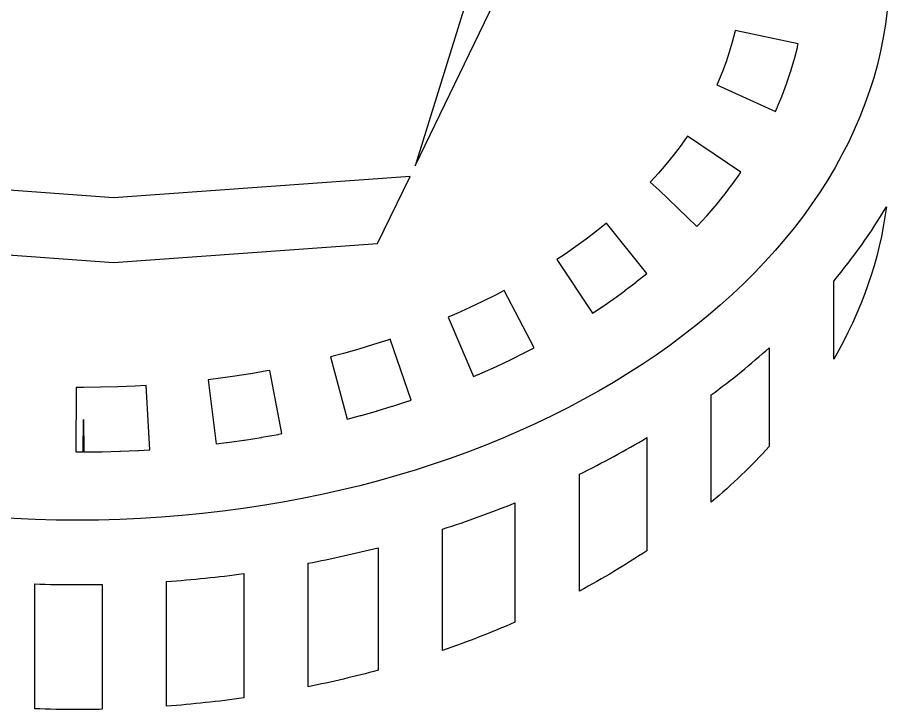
# Model space of a CAD drawing. Header units: centimetres. Extents: x -10 to 9.8, y -8 to 7.8.
# Drawn here: x -0.82 to 9.84, y -8.03 to 0.43 of the extents above; entities that cross this region are included whole.
import ezdxf

# ---------------------------------------------------------------- set-up
doc = ezdxf.new("R2010")
doc.units = ezdxf.units.CM
doc.header["$MEASUREMENT"] = 0
doc.layers.add('Layer 1', color=7, linetype='Continuous')

msp = doc.modelspace()

# ---------------------------------------------------------------- linework, layer by layer
at = {"layer": 'Layer 1'}
for points, knots in [([(-0.08644, 7.76177), (-2.86206, 7.76177), (-5.36823, 6.98014), (-7.15835, 5.74298), (-7.15835, 5.74298), (-8.94846, 4.50586), (-10.01046, 2.83988), (-10.01046, 1.02481), (-10.01046, 1.02481), (-10.01046, -0.79031), (-8.9485, -2.45624), (-7.15843, -3.69336), (-7.15843, -3.69336), (-5.36832, -4.93057), (-2.8621, -5.71211), (-0.08644, -5.71211), (-0.08644, -5.71211), (2.68931, -5.71211), (5.19552, -4.93061), (6.98563, -3.69344), (6.98563, -3.69344), (8.77574, -2.45623), (9.83787, -0.79034), (9.83787, 1.02473), (9.83787, 1.02473), (9.83787, 2.83985), (8.77574, 4.50582), (6.98563, 5.7429), (6.98563, 5.7429), (5.19552, 6.98011), (2.6893, 7.76173), (-0.08636, 7.76173), (-0.08636, 7.76173), (-0.08636, 7.76173), (-0.08644, 7.76177), (-0.08644, 7.76177)], [0, 0, 0, 0, 0.1, 0.1, 0.1, 0.1, 0.2, 0.2, 0.2, 0.2, 0.3, 0.3, 0.3, 0.3, 0.4, 0.4, 0.4, 0.4, 0.5, 0.5, 0.5, 0.5, 0.6, 0.6, 0.6, 0.6, 0.7, 0.7, 0.7, 0.7, 0.8, 0.8, 0.8, 0.8, 1, 1, 1, 1]), ([(-5.61635, 3.4684), (-5.61635, 3.4684), (-5.27281, 3.32516), (-5.27281, 3.32516), (-5.27281, 3.32516), (-5.27281, 3.32516), (-1.48537, 0.89207), (-1.48537, 0.89207), (-1.48537, 0.89207), (-1.48537, 0.89207), (-4.36544, 2.09293), (-4.36544, 2.09293), (-4.36544, 2.09293), (-4.36544, 2.09293), (-3.2498, -1.50914), (-3.2498, -1.50914), (-3.2498, -1.50914), (-3.2498, -1.50914), (0.3567, -1.77332), (0.3567, -1.77332), (0.3567, -1.77332), (0.3567, -1.77332), (3.97872, -1.51061), (3.97872, -1.51061), (3.97872, -1.51061), (3.97872, -1.51061), (3.58302, -2.32951), (3.58302, -2.32951), (3.58302, -2.32951), (3.58302, -2.32951), (0.35645, -2.56346), (0.35645, -2.56346), (0.35645, -2.56346), (0.35645, -2.56346), (-3.84348, -2.25584), (-3.84348, -2.25584), (-3.84348, -2.25584), (-3.84348, -2.25584), (-5.61631, 3.46846), (-5.61631, 3.46846), (-5.61631, 3.46846), (-5.61631, 3.46846), (-5.61635, 3.4684), (-5.61635, 3.4684)], [0, 0, 0, 0, 0.08333333, 0.08333333, 0.08333333, 0.08333333, 0.16666667, 0.16666667, 0.16666667, 0.16666667, 0.25, 0.25, 0.25, 0.25, 0.33333333, 0.33333333, 0.33333333, 0.33333333, 0.41666667, 0.41666667, 0.41666667, 0.41666667, 0.5, 0.5, 0.5, 0.5, 0.58333333, 0.58333333, 0.58333333, 0.58333333, 0.66666667, 0.66666667, 0.66666667, 0.66666667, 0.75, 0.75, 0.75, 0.75, 0.83333333, 0.83333333, 0.83333333, 0.83333333, 1, 1, 1, 1]), ([(6.36736, 3.46435), (6.36736, 3.46435), (6.33911, 3.3731), (6.33911, 3.3731), (6.33911, 3.3731), (6.33911, 3.3731), (4.04222, -1.37965), (4.04222, -1.37965), (4.04222, -1.37965), (4.04222, -1.37965), (5.11889, 2.09697), (5.11889, 2.09697), (5.11889, 2.09697), (5.11889, 2.09697), (2.70507, 1.10117), (2.70507, 1.10117), (2.70507, 1.10117), (2.70507, 1.10117), (2.35035, 1.80731), (2.35035, 1.80731), (2.35035, 1.80731), (2.35035, 1.80731), (6.36736, 3.46439), (6.36736, 3.46439), (6.36736, 3.46439), (6.36736, 3.46439), (6.36736, 3.46435), (6.36736, 3.46435)], [0, 0, 0, 0, 0.125, 0.125, 0.125, 0.125, 0.25, 0.25, 0.25, 0.25, 0.375, 0.375, 0.375, 0.375, 0.5, 0.5, 0.5, 0.5, 0.625, 0.625, 0.625, 0.625, 0.75, 0.75, 0.75, 0.75, 1, 1, 1, 1]), ([(7.95098, 0.27434), (7.95098, 0.27434), (8.72139, 0.10828), (8.72139, 0.10828), (8.72139, 0.10828), (8.72139, 0.10828), (8.71481, 0.078), (8.71481, 0.078), (8.71481, 0.078), (8.71481, 0.078), (8.71325, 0.07075), (8.71325, 0.07075), (8.71325, 0.07075), (8.71325, 0.07075), (8.71148, 0.06358), (8.71148, 0.06358), (8.71148, 0.06358), (8.71148, 0.06358), (8.6769, -0.07191), (8.6769, -0.07191), (8.6769, -0.07191), (8.6769, -0.07191), (8.67521, -0.07899), (8.67521, -0.07899), (8.67521, -0.07899), (8.67521, -0.07899), (8.67302, -0.08599), (8.67302, -0.08599), (8.67302, -0.08599), (8.67302, -0.08599), (8.63338, -0.22029), (8.63338, -0.22029), (8.63338, -0.22029), (8.63338, -0.22029), (8.63136, -0.22721), (8.63136, -0.22721), (8.63136, -0.22721), (8.63136, -0.22721), (8.62913, -0.23396), (8.62913, -0.23396), (8.62913, -0.23396), (8.62913, -0.23396), (8.58443, -0.36708), (8.58443, -0.36708), (8.58443, -0.36708), (8.58443, -0.36708), (8.58215, -0.37383), (8.58215, -0.37383), (8.58215, -0.37383), (8.58215, -0.37383), (8.57975, -0.38049), (8.57975, -0.38049), (8.57975, -0.38049), (8.57975, -0.38049), (8.53016, -0.51248), (8.53016, -0.51248), (8.53016, -0.51248), (8.53016, -0.51248), (8.52771, -0.51897), (8.52771, -0.51897), (8.52771, -0.51897), (8.52771, -0.51897), (8.52501, -0.5253), (8.52501, -0.5253), (8.52501, -0.5253), (8.52501, -0.5253), (8.47049, -0.65602), (8.47049, -0.65602), (8.47049, -0.65602), (8.47049, -0.65602), (8.46788, -0.66235), (8.46788, -0.66235), (8.46788, -0.66235), (8.46788, -0.66235), (8.4651, -0.66855), (8.4651, -0.66855), (8.4651, -0.66855), (8.4651, -0.66855), (8.44246, -0.71789), (8.44246, -0.71789), (8.44246, -0.71789), (8.44246, -0.71789), (7.72603, -0.38961), (7.72603, -0.38961), (7.72603, -0.38961), (7.72603, -0.38961), (7.7461, -0.34563), (7.7461, -0.34563), (7.7461, -0.34563), (7.7461, -0.34563), (7.79501, -0.22815), (7.79501, -0.22815), (7.79501, -0.22815), (7.79501, -0.22815), (7.8395, -0.10995), (7.8395, -0.10995), (7.8395, -0.10995), (7.8395, -0.10995), (7.87939, 0.00896), (7.87939, 0.00896), (7.87939, 0.00896), (7.87939, 0.00896), (7.91523, 0.13024), (7.91523, 0.13024), (7.91523, 0.13024), (7.91523, 0.13024), (7.9461, 0.25147), (7.9461, 0.25147), (7.9461, 0.25147), (7.9461, 0.25147), (7.95103, 0.27449), (7.95103, 0.27449), (7.95103, 0.27449), (7.95103, 0.27449), (7.95098, 0.27434), (7.95098, 0.27434)], [0, 0, 0, 0, 0.03333333, 0.03333333, 0.03333333, 0.03333333, 0.06666667, 0.06666667, 0.06666667, 0.06666667, 0.1, 0.1, 0.1, 0.1, 0.13333333, 0.13333333, 0.13333333, 0.13333333, 0.16666667, 0.16666667, 0.16666667, 0.16666667, 0.2, 0.2, 0.2, 0.2, 0.23333333, 0.23333333, 0.23333333, 0.23333333, 0.26666667, 0.26666667, 0.26666667, 0.26666667, 0.3, 0.3, 0.3, 0.3, 0.33333333, 0.33333333, 0.33333333, 0.33333333, 0.36666667, 0.36666667, 0.36666667, 0.36666667, 0.4, 0.4, 0.4, 0.4, 0.43333333, 0.43333333, 0.43333333, 0.43333333, 0.46666667, 0.46666667, 0.46666667, 0.46666667, 0.5, 0.5, 0.5, 0.5, 0.53333333, 0.53333333, 0.53333333, 0.53333333, 0.56666667, 0.56666667, 0.56666667, 0.56666667, 0.6, 0.6, 0.6, 0.6, 0.63333333, 0.63333333, 0.63333333, 0.63333333, 0.66666667, 0.66666667, 0.66666667, 0.66666667, 0.7, 0.7, 0.7, 0.7, 0.73333333, 0.73333333, 0.73333333, 0.73333333, 0.76666667, 0.76666667, 0.76666667, 0.76666667, 0.8, 0.8, 0.8, 0.8, 0.83333333, 0.83333333, 0.83333333, 0.83333333, 0.86666667, 0.86666667, 0.86666667, 0.86666667, 0.9, 0.9, 0.9, 0.9, 0.93333333, 0.93333333, 0.93333333, 0.93333333, 1, 1, 1, 1]), ([(7.36881, -1.01815), (7.36881, -1.01815), (8.02241, -1.45851), (8.02241, -1.45851), (8.02241, -1.45851), (8.02241, -1.45851), (8.00816, -1.47959), (8.00816, -1.47959), (8.00816, -1.47959), (8.00816, -1.47959), (8.00479, -1.48452), (8.00479, -1.48452), (8.00479, -1.48452), (8.00479, -1.48452), (8.00133, -1.48937), (8.00133, -1.48937), (8.00133, -1.48937), (8.00133, -1.48937), (7.91459, -1.60997), (7.91459, -1.60997), (7.91459, -1.60997), (7.91459, -1.60997), (7.91113, -1.61473), (7.91113, -1.61473), (7.91113, -1.61473), (7.91113, -1.61473), (7.90763, -1.61937), (7.90763, -1.61937), (7.90763, -1.61937), (7.90763, -1.61937), (7.81663, -1.73837), (7.81663, -1.73837), (7.81663, -1.73837), (7.81663, -1.73837), (7.81305, -1.74288), (7.81305, -1.74288), (7.81305, -1.74288), (7.81305, -1.74288), (7.80942, -1.74739), (7.80942, -1.74739), (7.80942, -1.74739), (7.80942, -1.74739), (7.71412, -1.86462), (7.71412, -1.86462), (7.71412, -1.86462), (7.71412, -1.86462), (7.71054, -1.86901), (7.71054, -1.86901), (7.71054, -1.86901), (7.71054, -1.86901), (7.70696, -1.87323), (7.70696, -1.87323), (7.70696, -1.87323), (7.70696, -1.87323), (7.60744, -1.98885), (7.60744, -1.98885), (7.60744, -1.98885), (7.60744, -1.98885), (7.60381, -1.99298), (7.60381, -1.99298), (7.60381, -1.99298), (7.60381, -1.99298), (7.6001, -1.99699), (7.6001, -1.99699), (7.6001, -1.99699), (7.6001, -1.99699), (7.49649, -2.11084), (7.49649, -2.11084), (7.49649, -2.11084), (7.49649, -2.11084), (7.49282, -2.11472), (7.49282, -2.11472), (7.49282, -2.11472), (7.49282, -2.11472), (7.48911, -2.1186), (7.48911, -2.1186), (7.48911, -2.1186), (7.48911, -2.1186), (7.48447, -2.12345), (7.48447, -2.12345), (7.48447, -2.12345), (7.48447, -2.12345), (7.02147, -1.67828), (7.02147, -1.67828), (7.02147, -1.67828), (7.02147, -1.67828), (6.91369, -1.5802), (6.91369, -1.5802), (6.91369, -1.5802), (6.91369, -1.5802), (6.91622, -1.57725), (6.91622, -1.57725), (6.91622, -1.57725), (6.91622, -1.57725), (6.91749, -1.57607), (6.91749, -1.57607), (6.91749, -1.57607), (6.91749, -1.57607), (7.01321, -1.47086), (7.01321, -1.47086), (7.01321, -1.47086), (7.01321, -1.47086), (7.10598, -1.36321), (7.10598, -1.36321), (7.10598, -1.36321), (7.10598, -1.36321), (7.19398, -1.25475), (7.19398, -1.25475), (7.19398, -1.25475), (7.19398, -1.25475), (7.27848, -1.1444), (7.27848, -1.1444), (7.27848, -1.1444), (7.27848, -1.1444), (7.35742, -1.03468), (7.35742, -1.03468), (7.35742, -1.03468), (7.35742, -1.03468), (7.36872, -1.01802), (7.36872, -1.01802), (7.36872, -1.01802), (7.36872, -1.01802), (7.36881, -1.01815), (7.36881, -1.01815)], [0, 0, 0, 0, 0.03125, 0.03125, 0.03125, 0.03125, 0.0625, 0.0625, 0.0625, 0.0625, 0.09375, 0.09375, 0.09375, 0.09375, 0.125, 0.125, 0.125, 0.125, 0.15625, 0.15625, 0.15625, 0.15625, 0.1875, 0.1875, 0.1875, 0.1875, 0.21875, 0.21875, 0.21875, 0.21875, 0.25, 0.25, 0.25, 0.25, 0.28125, 0.28125, 0.28125, 0.28125, 0.3125, 0.3125, 0.3125, 0.3125, 0.34375, 0.34375, 0.34375, 0.34375, 0.375, 0.375, 0.375, 0.375, 0.40625, 0.40625, 0.40625, 0.40625, 0.4375, 0.4375, 0.4375, 0.4375, 0.46875, 0.46875, 0.46875, 0.46875, 0.5, 0.5, 0.5, 0.5, 0.53125, 0.53125, 0.53125, 0.53125, 0.5625, 0.5625, 0.5625, 0.5625, 0.59375, 0.59375, 0.59375, 0.59375, 0.625, 0.625, 0.625, 0.625, 0.65625, 0.65625, 0.65625, 0.65625, 0.6875, 0.6875, 0.6875, 0.6875, 0.71875, 0.71875, 0.71875, 0.71875, 0.75, 0.75, 0.75, 0.75, 0.78125, 0.78125, 0.78125, 0.78125, 0.8125, 0.8125, 0.8125, 0.8125, 0.84375, 0.84375, 0.84375, 0.84375, 0.875, 0.875, 0.875, 0.875, 0.90625, 0.90625, 0.90625, 0.90625, 0.9375, 0.9375, 0.9375, 0.9375, 1, 1, 1, 1]), ([(9.79912, -1.88263), (9.61232, -2.19678), (9.39709, -2.49955), (9.15522, -2.78911), (9.15522, -2.78911), (9.15522, -2.78911), (9.15522, -3.74354), (9.15522, -3.74354), (9.15522, -3.74354), (9.49552, -3.15622), (9.71521, -2.53134), (9.79912, -1.88267), (9.79912, -1.88267), (9.79912, -1.88267), (9.79912, -1.88263), (9.79912, -1.88263)], [0, 0, 0, 0, 0.2, 0.2, 0.2, 0.2, 0.4, 0.4, 0.4, 0.4, 0.6, 0.6, 0.6, 0.6, 1, 1, 1, 1]), ([(6.37816, -2.08166), (6.37816, -2.08166), (6.87279, -2.69529), (6.87279, -2.69529), (6.87279, -2.69529), (6.87279, -2.69529), (6.7473, -2.79641), (6.7473, -2.79641), (6.7473, -2.79641), (6.7473, -2.79641), (6.74367, -2.79936), (6.74367, -2.79936), (6.74367, -2.79936), (6.74367, -2.79936), (6.73996, -2.80219), (6.73996, -2.80219), (6.73996, -2.80219), (6.73996, -2.80219), (6.60915, -2.90268), (6.60915, -2.90268), (6.60915, -2.90268), (6.60915, -2.90268), (6.60552, -2.90546), (6.60552, -2.90546), (6.60552, -2.90546), (6.60552, -2.90546), (6.60185, -2.90812), (6.60185, -2.90812), (6.60185, -2.90812), (6.60185, -2.90812), (6.46746, -3.00654), (6.46746, -3.00654), (6.46746, -3.00654), (6.46746, -3.00654), (6.46383, -3.00907), (6.46383, -3.00907), (6.46383, -3.00907), (6.46383, -3.00907), (6.4602, -3.01168), (6.4602, -3.01168), (6.4602, -3.01168), (6.4602, -3.01168), (6.32231, -3.10782), (6.32231, -3.10782), (6.32231, -3.10782), (6.32231, -3.10782), (6.31868, -3.11035), (6.31868, -3.11035), (6.31868, -3.11035), (6.31868, -3.11035), (6.31505, -3.1128), (6.31505, -3.1128), (6.31505, -3.1128), (6.31505, -3.1128), (6.20912, -3.18322), (6.20912, -3.18322), (6.20912, -3.18322), (6.20912, -3.18322), (5.77268, -2.527), (5.77268, -2.527), (5.77268, -2.527), (5.77268, -2.527), (5.87523, -2.4589), (5.87523, -2.4589), (5.87523, -2.4589), (5.87523, -2.4589), (6.00426, -2.36887), (6.00426, -2.36887), (6.00426, -2.36887), (6.00426, -2.36887), (6.13127, -2.27597), (6.13127, -2.27597), (6.13127, -2.27597), (6.13127, -2.27597), (6.25621, -2.18), (6.25621, -2.18), (6.25621, -2.18), (6.25621, -2.18), (6.3782, -2.08162), (6.3782, -2.08162), (6.3782, -2.08162), (6.3782, -2.08162), (6.37816, -2.08166), (6.37816, -2.08166)], [0, 0, 0, 0, 0.04545455, 0.04545455, 0.04545455, 0.04545455, 0.09090909, 0.09090909, 0.09090909, 0.09090909, 0.13636364, 0.13636364, 0.13636364, 0.13636364, 0.18181818, 0.18181818, 0.18181818, 0.18181818, 0.22727273, 0.22727273, 0.22727273, 0.22727273, 0.27272727, 0.27272727, 0.27272727, 0.27272727, 0.31818182, 0.31818182, 0.31818182, 0.31818182, 0.36363636, 0.36363636, 0.36363636, 0.36363636, 0.40909091, 0.40909091, 0.40909091, 0.40909091, 0.45454545, 0.45454545, 0.45454545, 0.45454545, 0.5, 0.5, 0.5, 0.5, 0.54545455, 0.54545455, 0.54545455, 0.54545455, 0.59090909, 0.59090909, 0.59090909, 0.59090909, 0.63636364, 0.63636364, 0.63636364, 0.63636364, 0.68181818, 0.68181818, 0.68181818, 0.68181818, 0.72727273, 0.72727273, 0.72727273, 0.72727273, 0.77272727, 0.77272727, 0.77272727, 0.77272727, 0.81818182, 0.81818182, 0.81818182, 0.81818182, 0.86363636, 0.86363636, 0.86363636, 0.86363636, 0.90909091, 0.90909091, 0.90909091, 0.90909091, 1, 1, 1, 1]), ([(5.12973, -2.90609), (5.12973, -2.90609), (5.4949, -3.60439), (5.4949, -3.60439), (5.4949, -3.60439), (5.4949, -3.60439), (5.38084, -3.66406), (5.38084, -3.66406), (5.38084, -3.66406), (5.38084, -3.66406), (5.37738, -3.66587), (5.37738, -3.66587), (5.37738, -3.66587), (5.37738, -3.66587), (5.37384, -3.66768), (5.37384, -3.66768), (5.37384, -3.66768), (5.37384, -3.66768), (5.21288, -3.74767), (5.21288, -3.74767), (5.21288, -3.74767), (5.21288, -3.74767), (5.20942, -3.74936), (5.20942, -3.74936), (5.20942, -3.74936), (5.20942, -3.74936), (5.20605, -3.75105), (5.20605, -3.75105), (5.20605, -3.75105), (5.20605, -3.75105), (5.04202, -3.82872), (5.04202, -3.82872), (5.04202, -3.82872), (5.04202, -3.82872), (5.03865, -3.83032), (5.03865, -3.83032), (5.03865, -3.83032), (5.03865, -3.83032), (5.03511, -3.83188), (5.03511, -3.83188), (5.03511, -3.83188), (5.03511, -3.83188), (4.86825, -3.90694), (4.86825, -3.90694), (4.86825, -3.90694), (4.86825, -3.90694), (4.86488, -3.90854), (4.86488, -3.90854), (4.86488, -3.90854), (4.86488, -3.90854), (4.86138, -3.90997), (4.86138, -3.90997), (4.86138, -3.90997), (4.86138, -3.90997), (4.75545, -3.95526), (4.75545, -3.95526), (4.75545, -3.95526), (4.75545, -3.95526), (4.44573, -3.2306), (4.44573, -3.2306), (4.44573, -3.2306), (4.44573, -3.2306), (4.55031, -3.1859), (4.55031, -3.1859), (4.55031, -3.1859), (4.55031, -3.1859), (4.55158, -3.18531), (4.55158, -3.18531), (4.55158, -3.18531), (4.55158, -3.18531), (4.70895, -3.11447), (4.70895, -3.11447), (4.70895, -3.11447), (4.70895, -3.11447), (4.86421, -3.04097), (4.86421, -3.04097), (4.86421, -3.04097), (4.86421, -3.04097), (5.02124, -2.96283), (5.02124, -2.96283), (5.02124, -2.96283), (5.02124, -2.96283), (5.02263, -2.96207), (5.02263, -2.96207), (5.02263, -2.96207), (5.02263, -2.96207), (5.12974, -2.90607), (5.12974, -2.90607), (5.12974, -2.90607), (5.12974, -2.90607), (5.12973, -2.90609), (5.12973, -2.90609)], [0, 0, 0, 0, 0.04166667, 0.04166667, 0.04166667, 0.04166667, 0.08333333, 0.08333333, 0.08333333, 0.08333333, 0.125, 0.125, 0.125, 0.125, 0.16666667, 0.16666667, 0.16666667, 0.16666667, 0.20833333, 0.20833333, 0.20833333, 0.20833333, 0.25, 0.25, 0.25, 0.25, 0.29166667, 0.29166667, 0.29166667, 0.29166667, 0.33333333, 0.33333333, 0.33333333, 0.33333333, 0.375, 0.375, 0.375, 0.375, 0.41666667, 0.41666667, 0.41666667, 0.41666667, 0.45833333, 0.45833333, 0.45833333, 0.45833333, 0.5, 0.5, 0.5, 0.5, 0.54166667, 0.54166667, 0.54166667, 0.54166667, 0.58333333, 0.58333333, 0.58333333, 0.58333333, 0.625, 0.625, 0.625, 0.625, 0.66666667, 0.66666667, 0.66666667, 0.66666667, 0.70833333, 0.70833333, 0.70833333, 0.70833333, 0.75, 0.75, 0.75, 0.75, 0.79166667, 0.79166667, 0.79166667, 0.79166667, 0.83333333, 0.83333333, 0.83333333, 0.83333333, 0.875, 0.875, 0.875, 0.875, 0.91666667, 0.91666667, 0.91666667, 0.91666667, 1, 1, 1, 1]), ([(3.73629, -3.4996), (3.73629, -3.4996), (3.9917, -4.24521), (3.9917, -4.24521), (3.9917, -4.24521), (3.9917, -4.24521), (3.95784, -4.25681), (3.95784, -4.25681), (3.95784, -4.25681), (3.95784, -4.25681), (3.95447, -4.25808), (3.95447, -4.25808), (3.95447, -4.25808), (3.95447, -4.25808), (3.9511, -4.25909), (3.9511, -4.25909), (3.9511, -4.25909), (3.9511, -4.25909), (3.76788, -4.31821), (3.76788, -4.31821), (3.76788, -4.31821), (3.76788, -4.31821), (3.76459, -4.31931), (3.76459, -4.31931), (3.76459, -4.31931), (3.76459, -4.31931), (3.76122, -4.32028), (3.76122, -4.32028), (3.76122, -4.32028), (3.76122, -4.32028), (3.5756, -4.37653), (3.5756, -4.37653), (3.5756, -4.37653), (3.5756, -4.37653), (3.57223, -4.37754), (3.57223, -4.37754), (3.57223, -4.37754), (3.57223, -4.37754), (3.56894, -4.37847), (3.56894, -4.37847), (3.56894, -4.37847), (3.56894, -4.37847), (3.38087, -4.43194), (3.38087, -4.43194), (3.38087, -4.43194), (3.38087, -4.43194), (3.3775, -4.43278), (3.3775, -4.43278), (3.3775, -4.43278), (3.3775, -4.43278), (3.37425, -4.43371), (3.37425, -4.43371), (3.37425, -4.43371), (3.37425, -4.43371), (3.20967, -4.4774), (3.20967, -4.4774), (3.20967, -4.4774), (3.20967, -4.4774), (3.00756, -3.71564), (3.00756, -3.71564), (3.00756, -3.71564), (3.00756, -3.71564), (3.16544, -3.67381), (3.16544, -3.67381), (3.16544, -3.67381), (3.16544, -3.67381), (3.16767, -3.67314), (3.16767, -3.67314), (3.16767, -3.67314), (3.16767, -3.67314), (3.35245, -3.62064), (3.35245, -3.62064), (3.35245, -3.62064), (3.35245, -3.62064), (3.35359, -3.6203), (3.35359, -3.6203), (3.35359, -3.6203), (3.35359, -3.6203), (3.53196, -3.56611), (3.53196, -3.56611), (3.53196, -3.56611), (3.53196, -3.56611), (3.53259, -3.56594), (3.53259, -3.56594), (3.53259, -3.56594), (3.53259, -3.56594), (3.7059, -3.51003), (3.7059, -3.51003), (3.7059, -3.51003), (3.7059, -3.51003), (3.73626, -3.49957), (3.73626, -3.49957), (3.73626, -3.49957), (3.73626, -3.49957), (3.73629, -3.4996), (3.73629, -3.4996)], [0, 0, 0, 0, 0.04, 0.04, 0.04, 0.04, 0.08, 0.08, 0.08, 0.08, 0.12, 0.12, 0.12, 0.12, 0.16, 0.16, 0.16, 0.16, 0.2, 0.2, 0.2, 0.2, 0.24, 0.24, 0.24, 0.24, 0.28, 0.28, 0.28, 0.28, 0.32, 0.32, 0.32, 0.32, 0.36, 0.36, 0.36, 0.36, 0.4, 0.4, 0.4, 0.4, 0.44, 0.44, 0.44, 0.44, 0.48, 0.48, 0.48, 0.48, 0.52, 0.52, 0.52, 0.52, 0.56, 0.56, 0.56, 0.56, 0.6, 0.6, 0.6, 0.6, 0.64, 0.64, 0.64, 0.64, 0.68, 0.68, 0.68, 0.68, 0.72, 0.72, 0.72, 0.72, 0.76, 0.76, 0.76, 0.76, 0.8, 0.8, 0.8, 0.8, 0.84, 0.84, 0.84, 0.84, 0.88, 0.88, 0.88, 0.88, 0.92, 0.92, 0.92, 0.92, 1, 1, 1, 1]), ([(8.36718, -3.60418), (8.1447, -3.8049), (7.90869, -3.9971), (7.66002, -4.17977), (7.66002, -4.17977), (7.66002, -4.17977), (7.66002, -5.49195), (7.66002, -5.49195), (7.66002, -5.49195), (7.91632, -5.275), (8.15237, -5.04779), (8.36718, -4.81165), (8.36718, -4.81165), (8.36718, -4.81165), (8.36718, -3.60417), (8.36718, -3.60417), (8.36718, -3.60417), (8.36718, -3.60417), (8.36718, -3.60418), (8.36718, -3.60418)], [0, 0, 0, 0, 0.16666667, 0.16666667, 0.16666667, 0.16666667, 0.33333333, 0.33333333, 0.33333333, 0.33333333, 0.5, 0.5, 0.5, 0.5, 0.66666667, 0.66666667, 0.66666667, 0.66666667, 1, 1, 1, 1]), ([(2.2648, -3.8808), (2.2648, -3.8808), (2.41424, -4.65458), (2.41424, -4.65458), (2.41424, -4.65458), (2.41424, -4.65458), (2.37334, -4.66242), (2.37334, -4.66242), (2.37334, -4.66242), (2.37334, -4.66242), (2.37018, -4.66309), (2.37018, -4.66309), (2.37018, -4.66309), (2.37018, -4.66309), (2.36681, -4.66368), (2.36681, -4.66368), (2.36681, -4.66368), (2.36681, -4.66368), (2.16567, -4.69897), (2.16567, -4.69897), (2.16567, -4.69897), (2.16567, -4.69897), (2.1623, -4.69956), (2.1623, -4.69956), (2.1623, -4.69956), (2.1623, -4.69956), (2.15905, -4.70011), (2.15905, -4.70011), (2.15905, -4.70011), (2.15905, -4.70011), (1.95588, -4.73233), (1.95588, -4.73233), (1.95588, -4.73233), (1.95588, -4.73233), (1.95268, -4.73275), (1.95268, -4.73275), (1.95268, -4.73275), (1.95268, -4.73275), (1.94931, -4.7333), (1.94931, -4.7333), (1.94931, -4.7333), (1.94931, -4.7333), (1.74425, -4.76231), (1.74425, -4.76231), (1.74425, -4.76231), (1.74425, -4.76231), (1.74105, -4.76273), (1.74105, -4.76273), (1.74105, -4.76273), (1.74105, -4.76273), (1.7378, -4.76315), (1.7378, -4.76315), (1.7378, -4.76315), (1.7378, -4.76315), (1.60948, -4.77909), (1.60948, -4.77909), (1.60948, -4.77909), (1.60948, -4.77909), (1.5122, -3.99709), (1.5122, -3.99709), (1.5122, -3.99709), (1.5122, -3.99709), (1.63407, -3.98199), (1.63407, -3.98199), (1.63407, -3.98199), (1.63407, -3.98199), (1.63483, -3.98191), (1.63483, -3.98191), (1.63483, -3.98191), (1.63483, -3.98191), (1.83669, -3.95332), (1.83669, -3.95332), (1.83669, -3.95332), (1.83669, -3.95332), (1.83914, -3.95298), (1.83914, -3.95298), (1.83914, -3.95298), (1.83914, -3.95298), (2.02932, -3.92283), (2.02932, -3.92283), (2.02932, -3.92283), (2.02932, -3.92283), (2.03164, -3.92241), (2.03164, -3.92241), (2.03164, -3.92241), (2.03164, -3.92241), (2.22899, -3.88771), (2.22899, -3.88771), (2.22899, -3.88771), (2.22899, -3.88771), (2.23051, -3.88746), (2.23051, -3.88746), (2.23051, -3.88746), (2.23051, -3.88746), (2.26479, -3.88084), (2.26479, -3.88084), (2.26479, -3.88084), (2.26479, -3.88084), (2.2648, -3.8808), (2.2648, -3.8808)], [0, 0, 0, 0, 0.03846154, 0.03846154, 0.03846154, 0.03846154, 0.07692308, 0.07692308, 0.07692308, 0.07692308, 0.11538462, 0.11538462, 0.11538462, 0.11538462, 0.15384615, 0.15384615, 0.15384615, 0.15384615, 0.19230769, 0.19230769, 0.19230769, 0.19230769, 0.23076923, 0.23076923, 0.23076923, 0.23076923, 0.26923077, 0.26923077, 0.26923077, 0.26923077, 0.30769231, 0.30769231, 0.30769231, 0.30769231, 0.34615385, 0.34615385, 0.34615385, 0.34615385, 0.38461538, 0.38461538, 0.38461538, 0.38461538, 0.42307692, 0.42307692, 0.42307692, 0.42307692, 0.46153846, 0.46153846, 0.46153846, 0.46153846, 0.5, 0.5, 0.5, 0.5, 0.53846154, 0.53846154, 0.53846154, 0.53846154, 0.57692308, 0.57692308, 0.57692308, 0.57692308, 0.61538462, 0.61538462, 0.61538462, 0.61538462, 0.65384615, 0.65384615, 0.65384615, 0.65384615, 0.69230769, 0.69230769, 0.69230769, 0.69230769, 0.73076923, 0.73076923, 0.73076923, 0.73076923, 0.76923077, 0.76923077, 0.76923077, 0.76923077, 0.80769231, 0.80769231, 0.80769231, 0.80769231, 0.84615385, 0.84615385, 0.84615385, 0.84615385, 0.88461538, 0.88461538, 0.88461538, 0.88461538, 0.92307692, 0.92307692, 0.92307692, 0.92307692, 1, 1, 1, 1]), ([(0.75346, -4.06609), (0.75346, -4.06609), (0.79879, -4.85286), (0.79879, -4.85286), (0.79879, -4.85286), (0.79879, -4.85286), (0.66048, -4.86087), (0.66048, -4.86087), (0.66048, -4.86087), (0.66048, -4.86087), (0.65723, -4.861), (0.65723, -4.861), (0.65723, -4.861), (0.65723, -4.861), (0.65403, -4.86113), (0.65403, -4.86113), (0.65403, -4.86113), (0.65403, -4.86113), (0.43897, -4.86999), (0.43897, -4.86999), (0.43897, -4.86999), (0.43897, -4.86999), (0.43577, -4.87012), (0.43577, -4.87012), (0.43577, -4.87012), (0.43577, -4.87012), (0.43257, -4.8702), (0.43257, -4.8702), (0.43257, -4.8702), (0.43257, -4.8702), (0.21612, -4.87547), (0.21612, -4.87547), (0.21612, -4.87547), (0.21612, -4.87547), (0.21283, -4.87555), (0.21283, -4.87555), (0.21283, -4.87555), (0.21283, -4.87555), (0.20958, -4.87563), (0.20958, -4.87563), (0.20958, -4.87563), (0.20958, -4.87563), (-0.00826, -4.87732), (-0.00826, -4.87732), (-0.00826, -4.87732), (-0.00826, -4.87732), (-0.01151, -4.48334), (-0.01151, -4.48334), (-0.01151, -4.48334), (-0.01151, -4.48334), (-0.01471, -4.87736), (-0.01471, -4.87736), (-0.01471, -4.87736), (-0.01471, -4.87736), (-0.10588, -4.8766), (-0.10588, -4.8766), (-0.10588, -4.8766), (-0.10588, -4.8766), (-0.09939, -4.08861), (-0.09939, -4.08861), (-0.09939, -4.08861), (-0.09939, -4.08861), (-0.01151, -4.08933), (-0.01151, -4.08933), (-0.01151, -4.08933), (-0.01151, -4.08933), (0.19663, -4.08764), (0.19663, -4.08764), (0.19663, -4.08764), (0.19663, -4.08764), (0.19844, -4.08756), (0.19844, -4.08756), (0.19844, -4.08756), (0.19844, -4.08756), (0.40654, -4.0825), (0.40654, -4.0825), (0.40654, -4.0825), (0.40654, -4.0825), (0.40696, -4.08249), (0.40696, -4.08249), (0.40696, -4.08249), (0.40696, -4.08249), (0.61877, -4.07376), (0.61877, -4.07376), (0.61877, -4.07376), (0.61877, -4.07376), (0.75329, -4.06609), (0.75329, -4.06609), (0.75329, -4.06609), (0.75329, -4.06609), (0.75346, -4.06609), (0.75346, -4.06609)], [0, 0, 0, 0, 0.04166667, 0.04166667, 0.04166667, 0.04166667, 0.08333333, 0.08333333, 0.08333333, 0.08333333, 0.125, 0.125, 0.125, 0.125, 0.16666667, 0.16666667, 0.16666667, 0.16666667, 0.20833333, 0.20833333, 0.20833333, 0.20833333, 0.25, 0.25, 0.25, 0.25, 0.29166667, 0.29166667, 0.29166667, 0.29166667, 0.33333333, 0.33333333, 0.33333333, 0.33333333, 0.375, 0.375, 0.375, 0.375, 0.41666667, 0.41666667, 0.41666667, 0.41666667, 0.45833333, 0.45833333, 0.45833333, 0.45833333, 0.5, 0.5, 0.5, 0.5, 0.54166667, 0.54166667, 0.54166667, 0.54166667, 0.58333333, 0.58333333, 0.58333333, 0.58333333, 0.625, 0.625, 0.625, 0.625, 0.66666667, 0.66666667, 0.66666667, 0.66666667, 0.70833333, 0.70833333, 0.70833333, 0.70833333, 0.75, 0.75, 0.75, 0.75, 0.79166667, 0.79166667, 0.79166667, 0.79166667, 0.83333333, 0.83333333, 0.83333333, 0.83333333, 0.875, 0.875, 0.875, 0.875, 0.91666667, 0.91666667, 0.91666667, 0.91666667, 1, 1, 1, 1]), ([(6.8719, -4.70342), (6.60763, -4.8618), (6.33245, -5.01108), (6.04743, -5.15082), (6.04743, -5.15082), (6.04743, -5.15082), (6.04743, -6.57871), (6.04743, -6.57871), (6.04743, -6.57871), (6.33586, -6.42412), (6.61109, -6.25908), (6.87181, -6.08463), (6.87181, -6.08463), (6.87181, -6.08463), (6.87182, -4.70342), (6.87182, -4.70342), (6.87182, -4.70342), (6.87182, -4.70342), (6.8719, -4.70342), (6.8719, -4.70342)], [0, 0, 0, 0, 0.16666667, 0.16666667, 0.16666667, 0.16666667, 0.33333333, 0.33333333, 0.33333333, 0.33333333, 0.5, 0.5, 0.5, 0.5, 0.66666667, 0.66666667, 0.66666667, 0.66666667, 1, 1, 1, 1]), ([(5.2594, -5.50199), (4.97295, -5.61774), (4.67833, -5.72422), (4.37628, -5.8212), (4.37628, -5.8212), (4.37628, -5.8212), (4.37628, -7.30361), (4.37628, -7.30361), (4.37628, -7.30361), (4.6801, -7.19916), (4.97477, -7.08459), (5.25936, -6.96036), (5.25936, -6.96036), (5.25936, -6.96036), (5.25936, -5.50208), (5.25936, -5.50208), (5.25936, -5.50208), (5.25936, -5.50208), (5.2594, -5.50199), (5.2594, -5.50199)], [0, 0, 0, 0, 0.16666667, 0.16666667, 0.16666667, 0.16666667, 0.33333333, 0.33333333, 0.33333333, 0.33333333, 0.5, 0.5, 0.5, 0.5, 0.66666667, 0.66666667, 0.66666667, 0.66666667, 1, 1, 1, 1]), ([(3.5882, -6.04832), (3.30884, -6.11958), (3.02399, -6.18275), (2.73447, -6.23782), (2.73447, -6.23782), (2.73447, -6.23782), (2.73447, -7.74794), (2.73447, -7.74794), (2.73447, -7.74794), (3.0248, -7.68924), (3.30977, -7.62203), (3.5882, -7.54625), (3.5882, -7.54625), (3.5882, -7.54625), (3.5882, -6.04832), (3.5882, -6.04832)], [0, 0, 0, 0, 0.2, 0.2, 0.2, 0.2, 0.4, 0.4, 0.4, 0.4, 0.6, 0.6, 0.6, 0.6, 1, 1, 1, 1]), ([(1.94635, -6.36521), (1.63684, -6.40666), (1.3229, -6.43934), (1.00465, -6.46177), (1.00465, -6.46177), (1.00465, -6.46177), (1.00465, -7.98551), (1.00465, -7.98551), (1.00465, -7.98551), (1.32331, -7.96164), (1.63759, -7.92774), (1.94635, -7.8838), (1.94635, -7.8838), (1.94635, -7.8838), (1.94635, -6.36525), (1.94635, -6.36525), (1.94635, -6.36525), (1.94635, -6.36525), (1.94635, -6.36521), (1.94635, -6.36521)], [0, 0, 0, 0, 0.16666667, 0.16666667, 0.16666667, 0.16666667, 0.33333333, 0.33333333, 0.33333333, 0.33333333, 0.5, 0.5, 0.5, 0.5, 0.66666667, 0.66666667, 0.66666667, 0.66666667, 1, 1, 1, 1]), ([(-0.60785, -6.49121), (-0.60785, -6.49121), (-0.60785, -8.01727), (-0.60785, -8.01727), (-0.60785, -8.01727), (-0.43521, -8.02343), (-0.26136, -8.02655), (-0.08644, -8.02655), (-0.08644, -8.02655), (0.01502, -8.02655), (0.11597, -8.02516), (0.21662, -8.02309), (0.21662, -8.02309), (0.21662, -8.02309), (0.21662, -6.49695), (0.21662, -6.49695), (0.21662, -6.49695), (0.11592, -6.49889), (0.01497, -6.50007), (-0.0864, -6.50007), (-0.0864, -6.50007), (-0.26114, -6.50007), (-0.43496, -6.49695), (-0.60776, -6.49121), (-0.60776, -6.49121), (-0.60776, -6.49121), (-0.60785, -6.49121), (-0.60785, -6.49121)], [0, 0, 0, 0, 0.125, 0.125, 0.125, 0.125, 0.25, 0.25, 0.25, 0.25, 0.375, 0.375, 0.375, 0.375, 0.5, 0.5, 0.5, 0.5, 0.625, 0.625, 0.625, 0.625, 0.75, 0.75, 0.75, 0.75, 1, 1, 1, 1])]:
    msp.add_open_spline(points, degree=3, knots=knots, dxfattribs=at)

doc.saveas('drawing.dxf')
